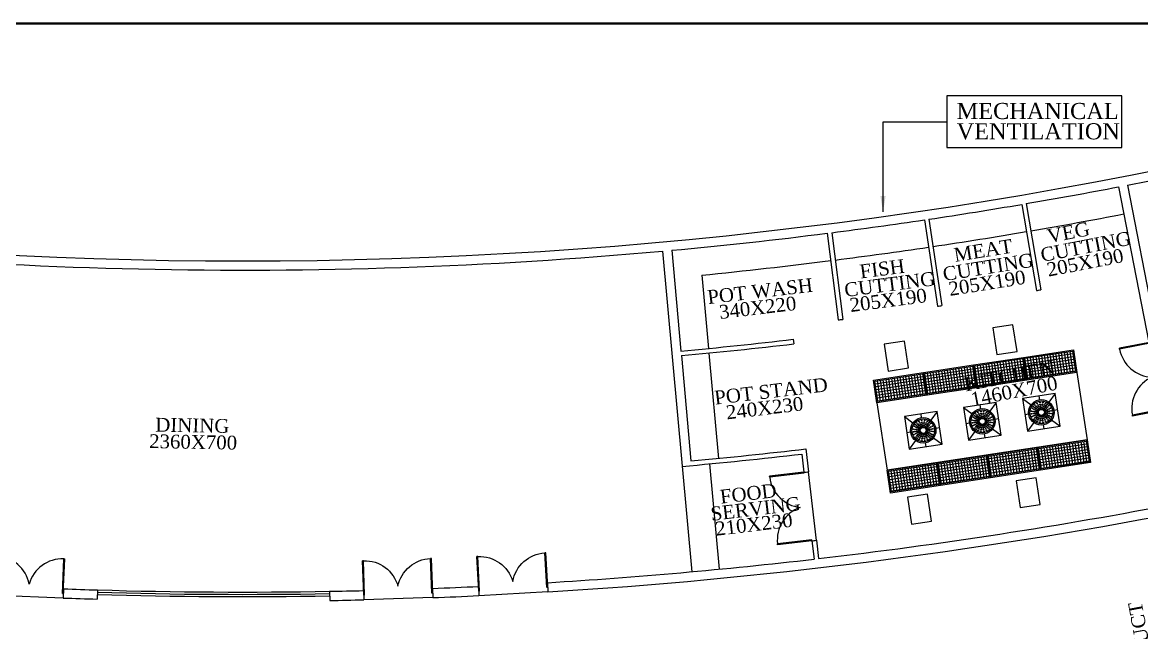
# Model space of a CAD drawing. Header units: metres. Extents: x 159409 to 239023, y 50504 to 95165.
# Drawn here: x 175294 to 177728, y 88530 to 89857 of the extents above; entities that cross this region are included whole.
import ezdxf

# ---------------------------------------------------------------- set-up
doc = ezdxf.new("R2010")
doc.units = ezdxf.units.M
doc.header["$MEASUREMENT"] = 0
doc.linetypes.add('CENTER2', pattern=[1.125, 0.75, -0.125, 0.125, -0.125])
doc.layers.add('_Annotations', color=1, linetype='Continuous', lineweight=25)
for name, color, linetype in [('A-WINDOW', 162, 'Continuous'), ('FIXT', 6, 'Continuous'), ('HP-A-Grid', 9, 'CENTER2'), ('TEXT', 3, 'Continuous')]:
    doc.layers.add(name, color=color, linetype=linetype)
doc.styles.add('DIM', font='times.ttf', dxfattribs={"height": 0.3})
doc.styles.get("Standard").update_dxf_attribs({"font": 'times.ttf', "height": 18})
doc.styles.add('Standard 360', font='arial.ttf')
doc.dimstyles.get("Standard").update_dxf_attribs({"dimtxt": 0.4, "dimasz": 0.18, "dimexe": 0.18, "dimexo": 0.0625, "dimgap": 0.09, "dimtad": 0, "dimtih": 1, "dimtoh": 1, "dimdec": 4, "dimzin": 0, "dimdsep": 46, "dimtxsty": 'Standard', "dimcen": 0.09, "dimadec": 0, "dimazin": 0, "dimtfac": 1, "dimtdec": 4, "dimtofl": 0, "dimtmove": 0, "dimatfit": 3, "dimfxl": 1, "dimtolj": 1, "dimtzin": 0, "dimarcsym": 0})

# ---------------------------------------------------------------- blocks, each defined once
blk = doc.blocks.new('d2')
at = {"color": 8, "ltscale": 8}
for p, q in [((-332.772, -186.458, 9945.752), (-332.753, -186.454, 9945.752)), ((-332.628, -187.194, 9945.752), (-332.772, -186.458, 9945.752)), ((-332.609, -187.19, 9945.752), (-332.753, -186.454, 9945.752)), ((-332.753, -186.454, 9945.752), (-332.753, -186.454, 9945.732)), ((-332.753, -186.454, 9945.732), (-332.753, -186.454, 9945.732)), ((-334.226, -186.743, 9945.752), (-334.206, -186.739, 9945.752)), ((-334.082, -187.479, 9945.752), (-334.226, -186.743, 9945.752)), ((-334.062, -187.475, 9945.752), (-334.206, -186.739, 9945.752)), ((-334.063, -187.577, 9945.752), (-332.589, -187.288, 9945.752)), ((-332.628, -187.194, 9945.752), (-332.609, -187.19, 9945.752)), ((-334.082, -187.479, 9945.752), (-334.062, -187.475, 9945.752))]:
    blk.add_line(p, q, dxfattribs=at)
for centre, start, end in [((-332.628, -187.194, 9945.752), 101.092, 178.0402), ((-334.062, -187.475, 9945.752), 24.1438, 101.092)]:
    blk.add_arc(centre, 0.75, start, end, dxfattribs=at)
blk = doc.blocks.new('rghtht')
at = {"layer": 'HP-A-Grid', "linetype": 'ByBlock'}
h = blk.add_hatch(dxfattribs=at)
h.set_pattern_fill('NET', color=256, scale=50, style=0)
h.set_pattern_definition([(180, (222259.7514, 89040.658), (2e-11, 6.25), []), (90, (222259.7514, 89040.658), (6.25, -2e-11), [])])
h.paths.add_polyline_path([(204466.6, 125712.4), (204511.6, 125712.4), (204511.6, 125817.4), (204466.6, 125817.4)])
h = blk.add_hatch(dxfattribs=at)
h.set_pattern_fill('NET', color=256, scale=50, style=0)
h.set_pattern_definition([(180, (222458.0265, 89040.658), (2e-11, 6.25), []), (90, (222458.0265, 89040.658), (6.25, -2e-11), [])])
h.paths.add_polyline_path([(204664.9, 125712.4), (204709.9, 125712.4), (204709.9, 125817.4), (204664.9, 125817.4)])
h = blk.add_hatch(dxfattribs=at)
h.set_pattern_fill('NET', color=256, scale=50, style=0)
h.set_pattern_definition([(180, (222259.7514, 88930.658), (2e-11, 6.25), []), (90, (222259.7514, 88930.658), (6.25, -2e-11), [])])
h.paths.add_polyline_path([(204466.6, 125602.4), (204511.6, 125602.4), (204511.6, 125707.4), (204466.6, 125707.4)])
h = blk.add_hatch(dxfattribs=at)
h.set_pattern_fill('NET', color=256, scale=50, style=0)
h.set_pattern_definition([(180, (222458.0265, 88930.658), (2e-11, 6.25), []), (90, (222458.0265, 88930.658), (6.25, -2e-11), [])])
h.paths.add_polyline_path([(204664.9, 125602.4), (204709.9, 125602.4), (204709.9, 125707.4), (204664.9, 125707.4)])
h = blk.add_hatch(dxfattribs=at)
h.set_pattern_fill('NET', color=256, scale=50, style=0)
h.set_pattern_definition([(180, (222259.7514, 88820.658), (2e-11, 6.25), []), (90, (222259.7514, 88820.658), (6.25, -2e-11), [])])
h.paths.add_polyline_path([(204466.6, 125492.4), (204511.6, 125492.4), (204511.6, 125597.4), (204466.6, 125597.4)])
h = blk.add_hatch(dxfattribs=at)
h.set_pattern_fill('NET', color=256, scale=50, style=0)
h.set_pattern_definition([(180, (222458.0265, 88820.658), (2e-11, 6.25), []), (90, (222458.0265, 88820.658), (6.25, -2e-11), [])])
h.paths.add_polyline_path([(204664.9, 125492.4), (204709.9, 125492.4), (204709.9, 125597.4), (204664.9, 125597.4)])
h = blk.add_hatch(dxfattribs=at)
h.set_pattern_fill('NET', color=256, scale=50, style=0)
h.set_pattern_definition([(180, (222259.7514, 88710.658), (2e-11, 6.25), []), (90, (222259.7514, 88710.658), (6.25, -2e-11), [])])
h.paths.add_polyline_path([(204466.6, 125382.4), (204511.6, 125382.4), (204511.6, 125487.4), (204466.6, 125487.4)])
h = blk.add_hatch(dxfattribs=at)
h.set_pattern_fill('NET', color=256, scale=50, style=0)
h.set_pattern_definition([(180, (222458.0265, 88710.658), (2e-11, 6.25), []), (90, (222458.0265, 88710.658), (6.25, -2e-11), [])])
h.paths.add_polyline_path([(204664.9, 125382.4), (204709.9, 125382.4), (204709.9, 125487.4), (204664.9, 125487.4)])
at = {"layer": 'A-WINDOW', "color": 8}
blk.add_line((204662.4, 125819.9), (204662.4, 125379.9), dxfattribs=at)
for points in [[(204449.4, 125698.1), (204390.6, 125698.1), (204390.6, 125653.9), (204449.4, 125653.9)], [(204786, 125698.1), (204727.1, 125698.1), (204727.1, 125653.9), (204786, 125653.9)], [(204449.4, 125459.2), (204390.6, 125459.2), (204390.6, 125414.9), (204449.4, 125414.9)], [(204786, 125459.2), (204727.1, 125459.2), (204727.1, 125414.9), (204786, 125414.9)]]:
    blk.add_lwpolyline(points, close=True, dxfattribs=at)
at = {"layer": 'FIXT'}
for p, q in [((204514.1, 125819.9), (204514.1, 125379.9)), ((204514.1, 125819.9), (204662.4, 125819.9)), ((204712.4, 125819.9), (204712.4, 125379.9)), ((204552.3, 125766.5), (204568.7, 125750.1)), ((204588.3, 125766.5), (204588.3, 125758.2)), ((204607.8, 125750.1), (204624.3, 125766.5)), ((204552.3, 125730.5), (204560.6, 125730.5)), ((204616, 125730.5), (204624.3, 125730.5)), ((204552.3, 125694.5), (204568.7, 125710.9)), ((204588.3, 125702.8), (204588.3, 125694.5)), ((204607.8, 125710.9), (204624.3, 125694.5)), ((204552.3, 125636.6), (204568.7, 125620.1)), ((204588.3, 125636.6), (204588.3, 125628.3)), ((204607.8, 125620.1), (204624.3, 125636.6)), ((204552.3, 125600.6), (204560.6, 125600.6)), ((204616, 125600.6), (204624.3, 125600.6)), ((204552.3, 125564.6), (204568.7, 125581)), ((204588.3, 125572.9), (204588.3, 125564.6)), ((204607.8, 125581), (204624.3, 125564.6)), ((204552.3, 125506.6), (204568.7, 125490.2)), ((204588.3, 125506.6), (204588.3, 125498.3)), ((204607.8, 125490.2), (204624.3, 125506.6)), ((204552.3, 125470.6), (204560.6, 125470.6)), ((204552.3, 125434.6), (204568.7, 125451)), ((204607.8, 125451), (204624.3, 125434.6)), ((204616, 125470.6), (204624.3, 125470.6)), ((204588.3, 125442.9), (204588.3, 125434.6)), ((204514.1, 125379.9), (204662.4, 125379.9))]:
    blk.add_line(p, q, dxfattribs=at)
for points in [[(204514.1, 125819.9), (204464.1, 125819.9)], [(204712.4, 125819.9), (204712.4, 125819.9), (204662.4, 125819.9)]]:
    blk.add_lwpolyline(points, dxfattribs=at)
for points in [[(204464.1, 125819.9), (204514.1, 125819.9), (204514.1, 125709.9), (204464.1, 125709.9)], [(204466.6, 125817.4), (204511.6, 125817.4), (204511.6, 125712.4), (204466.6, 125712.4)], [(204662.4, 125819.9), (204712.4, 125819.9), (204712.4, 125709.9), (204662.4, 125709.9)], [(204664.9, 125817.4), (204709.9, 125817.4), (204709.9, 125712.4), (204664.9, 125712.4)], [(204624.3, 125766.5), (204552.3, 125766.5), (204552.3, 125694.5), (204624.3, 125694.5)], [(204464.1, 125709.9), (204514.1, 125709.9), (204514.1, 125599.9), (204464.1, 125599.9)], [(204466.6, 125707.4), (204511.6, 125707.4), (204511.6, 125602.4), (204466.6, 125602.4)], [(204662.4, 125709.9), (204712.4, 125709.9), (204712.4, 125599.9), (204662.4, 125599.9)], [(204664.9, 125707.4), (204709.9, 125707.4), (204709.9, 125602.4), (204664.9, 125602.4)], [(204624.3, 125636.6), (204552.3, 125636.6), (204552.3, 125564.6), (204624.3, 125564.6)], [(204464.1, 125599.9), (204514.1, 125599.9), (204514.1, 125489.9), (204464.1, 125489.9)], [(204466.6, 125597.4), (204511.6, 125597.4), (204511.6, 125492.4), (204466.6, 125492.4)], [(204662.4, 125599.9), (204712.4, 125599.9), (204712.4, 125489.9), (204662.4, 125489.9)], [(204664.9, 125597.4), (204709.9, 125597.4), (204709.9, 125492.4), (204664.9, 125492.4)], [(204624.3, 125506.6), (204552.3, 125506.6), (204552.3, 125434.6), (204624.3, 125434.6)], [(204464.1, 125489.9), (204514.1, 125489.9), (204514.1, 125379.9), (204464.1, 125379.9)], [(204466.6, 125487.4), (204511.6, 125487.4), (204511.6, 125382.4), (204466.6, 125382.4)], [(204662.4, 125489.9), (204712.4, 125489.9), (204712.4, 125379.9), (204662.4, 125379.9)], [(204664.9, 125487.4), (204709.9, 125487.4), (204709.9, 125382.4), (204664.9, 125382.4)]]:
    blk.add_lwpolyline(points, close=True, dxfattribs=at)
for centre, radius in [((204588.3, 125730.5), 27.7), ((204588.3, 125730.5), 24.8), ((204570.2, 125742.4), 0.795), ((204573, 125745.7), 0.795), ((204573.4, 125739.8), 0.795), ((204575.9, 125742.9), 0.795), ((204576.2, 125748.5), 0.795), ((204578.4, 125740.3), 0.795), ((204578.8, 125745.4), 0.795), ((204581.1, 125742.7), 0.795), ((204582.4, 125751.6), 0.795), ((204583.6, 125747.7), 0.795), ((204584.6, 125744.3), 0.795), ((204585.8, 125740.6), 0.795), ((204588.3, 125752.1), 0.795), ((204588.3, 125748), 0.795), ((204588.3, 125744.4), 0.795), ((204588.3, 125740.5), 0.795), ((204590.7, 125740.6), 0.795), ((204591.9, 125744.3), 0.795), ((204593, 125747.7), 0.795), ((204594.2, 125751.6), 0.795), ((204595.4, 125742.7), 0.795), ((204597.7, 125745.4), 0.795), ((204598.1, 125740.3), 0.795), ((204600.3, 125748.5), 0.795), ((204600.6, 125742.9), 0.795), ((204603.2, 125739.8), 0.795), ((204603.5, 125745.7), 0.795), ((204606.3, 125742.4), 0.795), ((204566.7, 125730.5), 0.795), ((204567.5, 125736.8), 0.795), ((204567.5, 125724.2), 0.795), ((204570.2, 125718.7), 0.795), ((204570.8, 125730.5), 0.795), ((204571.3, 125735.4), 0.795), ((204571.3, 125725.6), 0.795), ((204573.4, 125721.2), 0.795), ((204574.4, 125730.5), 0.795), ((204574.7, 125734.2), 0.795), ((204574.7, 125726.8), 0.795), ((204575.9, 125718.2), 0.795), ((204576.2, 125737.6), 0.795), ((204576.2, 125723.4), 0.795), ((204578.3, 125730.5), 0.795), ((204578.4, 125732.9), 0.795), ((204578.4, 125728.2), 0.795), ((204578.4, 125720.7), 0.795), ((204578.8, 125715.6), 0.795), ((204579.2, 125735.2), 0.795), ((204579.2, 125725.9), 0.795), ((204581.2, 125737.6), 0.795), ((204581.2, 125723.4), 0.795), ((204581.1, 125718.4), 0.795), ((204588.3, 125730.5), 7.8), ((204588.3, 125730.5), 6.54), ((204583.6, 125739.7), 0.795), ((204583.6, 125721.4), 0.795), ((204584.6, 125716.7), 0.795), ((204585.8, 125720.4), 0.795), ((204588.3, 125720.5), 0.795), ((204588.3, 125716.6), 0.795), ((204590.7, 125720.4), 0.795), ((204591.9, 125716.7), 0.795), ((204592.9, 125739.7), 0.795), ((204592.9, 125721.4), 0.795), ((204595.3, 125737.6), 0.795), ((204595.3, 125723.4), 0.795), ((204595.4, 125718.4), 0.795), ((204597.3, 125735.2), 0.795), ((204597.3, 125725.9), 0.795), ((204597.7, 125715.6), 0.795), ((204598.1, 125720.7), 0.795), ((204598.2, 125732.9), 0.795), ((204598.2, 125728.2), 0.795), ((204598.3, 125730.5), 0.795), ((204600.4, 125737.6), 0.795), ((204600.4, 125723.4), 0.795), ((204600.6, 125718.2), 0.795), ((204601.8, 125734.2), 0.795), ((204601.8, 125726.8), 0.795), ((204602.1, 125730.5), 0.795), ((204603.2, 125721.2), 0.795), ((204605.2, 125735.4), 0.795), ((204605.2, 125725.6), 0.795), ((204605.8, 125730.5), 0.795), ((204606.3, 125718.7), 0.795), ((204609, 125736.8), 0.795), ((204609, 125724.2), 0.795), ((204609.8, 125730.5), 0.795), ((204573, 125715.3), 0.795), ((204576.2, 125712.6), 0.795), ((204582.4, 125709.4), 0.795), ((204583.6, 125713.3), 0.795), ((204588.3, 125713), 0.795), ((204588.3, 125709), 0.795), ((204593, 125713.3), 0.795), ((204594.2, 125709.4), 0.795), ((204600.3, 125712.6), 0.795), ((204603.5, 125715.3), 0.795), ((204588.3, 125600.6), 27.7), ((204588.3, 125600.6), 24.8), ((204576.2, 125618.5), 0.795), ((204582.4, 125621.6), 0.795), ((204588.3, 125622.1), 0.795), ((204588.3, 125618.1), 0.795), ((204594.2, 125621.6), 0.795), ((204600.3, 125618.5), 0.795), ((204566.7, 125600.6), 0.795), ((204567.5, 125606.9), 0.795), ((204567.5, 125594.3), 0.795), ((204570.2, 125612.4), 0.795), ((204570.8, 125600.6), 0.795), ((204571.3, 125605.5), 0.795), ((204571.3, 125595.6), 0.795), ((204573, 125615.8), 0.795), ((204573.4, 125609.9), 0.795), ((204574.4, 125600.6), 0.795), ((204574.7, 125604.3), 0.795), ((204574.7, 125596.9), 0.795), ((204575.9, 125612.9), 0.795), ((204576.2, 125607.6), 0.795), ((204578.3, 125600.6), 0.795), ((204578.4, 125602.9), 0.795), ((204578.4, 125598.2), 0.795), ((204578.4, 125610.4), 0.795), ((204578.8, 125615.5), 0.795), ((204579.2, 125605.2), 0.795), ((204579.2, 125595.9), 0.795), ((204581.1, 125612.7), 0.795), ((204581.2, 125607.6), 0.795), ((204588.3, 125600.6), 7.8), ((204588.3, 125600.6), 6.54), ((204583.6, 125617.8), 0.795), ((204583.6, 125609.7), 0.795), ((204584.6, 125614.3), 0.795), ((204585.8, 125610.6), 0.795), ((204588.3, 125614.5), 0.795), ((204588.3, 125610.6), 0.795), ((204590.7, 125610.6), 0.795), ((204591.9, 125614.3), 0.795), ((204592.9, 125609.7), 0.795), ((204593, 125617.8), 0.795), ((204595.3, 125607.6), 0.795), ((204595.4, 125612.7), 0.795), ((204597.3, 125605.2), 0.795), ((204597.3, 125595.9), 0.795), ((204597.7, 125615.5), 0.795), ((204598.1, 125610.4), 0.795), ((204598.2, 125602.9), 0.795), ((204598.2, 125598.2), 0.795), ((204598.3, 125600.6), 0.795), ((204600.4, 125607.6), 0.795), ((204600.6, 125612.9), 0.795), ((204601.8, 125604.3), 0.795), ((204601.8, 125596.9), 0.795), ((204602.1, 125600.6), 0.795), ((204603.2, 125609.9), 0.795), ((204603.5, 125615.8), 0.795), ((204605.2, 125605.5), 0.795), ((204605.2, 125595.6), 0.795), ((204605.8, 125600.6), 0.795), ((204606.3, 125612.4), 0.795), ((204609, 125606.9), 0.795), ((204609, 125594.3), 0.795), ((204609.8, 125600.6), 0.795), ((204570.2, 125588.7), 0.795), ((204573, 125585.3), 0.795), ((204573.4, 125591.2), 0.795), ((204575.9, 125588.2), 0.795), ((204576.2, 125593.5), 0.795), ((204576.2, 125582.6), 0.795), ((204578.4, 125590.7), 0.795), ((204578.8, 125585.7), 0.795), ((204581.2, 125593.5), 0.795), ((204581.1, 125588.4), 0.795), ((204582.4, 125579.5), 0.795), ((204583.6, 125583.3), 0.795), ((204583.6, 125591.4), 0.795), ((204584.6, 125586.8), 0.795), ((204585.8, 125590.5), 0.795), ((204588.3, 125590.6), 0.795), ((204588.3, 125586.7), 0.795), ((204588.3, 125583.1), 0.795), ((204588.3, 125579), 0.795), ((204590.7, 125590.5), 0.795), ((204591.9, 125586.8), 0.795), ((204592.9, 125591.4), 0.795), ((204593, 125583.3), 0.795), ((204594.2, 125579.5), 0.795), ((204595.3, 125593.5), 0.795), ((204595.4, 125588.4), 0.795), ((204597.7, 125585.7), 0.795), ((204598.1, 125590.7), 0.795), ((204600.3, 125582.6), 0.795), ((204600.4, 125593.5), 0.795), ((204600.6, 125588.2), 0.795), ((204603.2, 125591.2), 0.795), ((204603.5, 125585.3), 0.795), ((204606.3, 125588.7), 0.795), ((204588.3, 125470.6), 27.7), ((204588.3, 125470.6), 24.8), ((204567.5, 125476.9), 0.795), ((204570.2, 125482.4), 0.795), ((204571.3, 125475.5), 0.795), ((204573, 125485.8), 0.795), ((204573.4, 125479.9), 0.795), ((204574.7, 125474.3), 0.795), ((204575.9, 125483), 0.795), ((204576.2, 125488.6), 0.795), ((204576.2, 125477.7), 0.795), ((204578.4, 125473), 0.795), ((204578.4, 125480.4), 0.795), ((204578.8, 125485.5), 0.795), ((204579.2, 125475.3), 0.795), ((204581.1, 125482.7), 0.795), ((204581.2, 125477.7), 0.795), ((204588.3, 125470.6), 7.8), ((204582.4, 125491.7), 0.795), ((204588.3, 125470.6), 6.54), ((204583.6, 125487.8), 0.795), ((204583.6, 125479.8), 0.795), ((204584.6, 125484.4), 0.795), ((204585.8, 125480.7), 0.795), ((204588.3, 125492.1), 0.795), ((204588.3, 125488.1), 0.795), ((204588.3, 125484.5), 0.795), ((204588.3, 125480.6), 0.795), ((204590.7, 125480.7), 0.795), ((204591.9, 125484.4), 0.795), ((204592.9, 125479.8), 0.795), ((204593, 125487.8), 0.795), ((204594.2, 125491.7), 0.795), ((204595.3, 125477.7), 0.795), ((204595.4, 125482.7), 0.795), ((204597.3, 125475.3), 0.795), ((204597.7, 125485.5), 0.795), ((204598.1, 125480.4), 0.795), ((204598.2, 125473), 0.795), ((204600.3, 125488.6), 0.795), ((204600.4, 125477.7), 0.795), ((204600.6, 125483), 0.795), ((204601.8, 125474.3), 0.795), ((204603.2, 125479.9), 0.795), ((204603.5, 125485.8), 0.795), ((204605.2, 125475.5), 0.795), ((204606.3, 125482.4), 0.795), ((204609, 125476.9), 0.795), ((204566.7, 125470.6), 0.795), ((204567.5, 125464.3), 0.795), ((204570.2, 125458.8), 0.795), ((204570.8, 125470.6), 0.795), ((204571.3, 125465.7), 0.795), ((204573, 125455.4), 0.795), ((204573.4, 125461.3), 0.795), ((204574.4, 125470.6), 0.795), ((204574.7, 125466.9), 0.795), ((204575.9, 125458.2), 0.795), ((204576.2, 125463.5), 0.795), ((204576.2, 125452.6), 0.795), ((204578.3, 125470.6), 0.795), ((204578.4, 125468.2), 0.795), ((204578.4, 125460.8), 0.795), ((204578.8, 125455.7), 0.795), ((204579.2, 125465.9), 0.795), ((204581.2, 125463.5), 0.795), ((204581.1, 125458.5), 0.795), ((204582.4, 125449.5), 0.795), ((204583.6, 125453.4), 0.795), ((204583.6, 125461.4), 0.795), ((204584.6, 125456.8), 0.795), ((204585.8, 125460.5), 0.795), ((204588.3, 125460.6), 0.795), ((204588.3, 125456.7), 0.795), ((204588.3, 125453.1), 0.795), ((204588.3, 125449.1), 0.795), ((204590.7, 125460.5), 0.795), ((204591.9, 125456.8), 0.795), ((204592.9, 125461.4), 0.795), ((204593, 125453.4), 0.795), ((204594.2, 125449.5), 0.795), ((204595.3, 125463.5), 0.795), ((204595.4, 125458.5), 0.795), ((204597.3, 125465.9), 0.795), ((204597.7, 125455.7), 0.795), ((204598.1, 125460.8), 0.795), ((204598.2, 125468.2), 0.795), ((204598.3, 125470.6), 0.795), ((204600.3, 125452.6), 0.795), ((204600.4, 125463.5), 0.795), ((204600.6, 125458.2), 0.795), ((204601.8, 125466.9), 0.795), ((204602.1, 125470.6), 0.795), ((204603.2, 125461.3), 0.795), ((204603.5, 125455.4), 0.795), ((204605.2, 125465.7), 0.795), ((204605.8, 125470.6), 0.795), ((204606.3, 125458.8), 0.795), ((204609, 125464.3), 0.795), ((204609.8, 125470.6), 0.795)]:
    blk.add_circle(centre, radius, dxfattribs=at)

msp = doc.modelspace()

# ---------------------------------------------------------------- linework, layer by layer
at = {"color": 0, "ltscale": 10}
for p, q in [((177677.552, 89498.868), (177743.223, 89160.175)), ((177697.19, 89502.655), (177754.295, 89208.141)), ((177466.878, 89460.76), (177498.902, 89273.478)), ((177476.736, 89462.44), (177508.759, 89275.158)), ((177255.444, 89427.122), (177283.679, 89239.231)), ((177265.335, 89428.593), (177293.57, 89240.703)), ((177044.02, 89398.055), (177067.909, 89209.563)), ((177053.94, 89399.317), (177077.829, 89210.825)), ((176686.119, 89359.156), (176749.349, 88662.018)), ((176706.035, 89360.982), (176725.908, 89141.881)), ((176771.183, 89306.941), (176785.636, 89147.59)), ((176970.036, 89167.43), (176971.185, 89157.496)), ((176786.539, 89137.631), (176807.316, 88908.564)), ((176726.811, 89131.922), (176747.587, 88902.862)), ((176988.836, 88917.932), (176993.433, 88878.197)), ((176997.619, 88929.02), (177003.366, 88879.351)), ((176788.301, 88896.798), (176809.102, 88667.456)), ((177010.673, 88729.191), (177015.27, 88689.456)), ((177020.606, 88730.345), (177025.204, 88690.606)), ((175383.143, 88624.908), (175382.426, 88604.879)), ((175457.103, 88622.45), (175456.518, 88602.458)), ((176185.696, 88625.713, 0.003), (176186.33, 88605.722, 0)), ((176285.605, 88629.993, 0.003), (176286.554, 88610.015)), ((176435.348, 88638.144, 0.673), (176436.673, 88618.072)), ((175961.676, 88619.478), (175962.025, 88599.481)), ((176035.66, 88621.023), (176036.159, 88600.955))]:
    msp.add_line(p, q, dxfattribs=at)
at = {"color": 6, "const_width": 5.123}
msp.add_lwpolyline([(179166.557, 89854.015), (179166.557, 85112.189), (172422.808, 85112.189), (172422.808, 89854.015)], close=True, dxfattribs=at)
at = {"color": 1, "ltscale": 10}
msp.add_lwpolyline([(177684.361, 89696.563), (177304.015, 89696.563), (177304.015, 89584.374), (177684.361, 89584.374)], close=True, dxfattribs=at)
at = {"color": 0, "ltscale": 10}
for radius, start, end in [(10088.5, 255.2456003, 284.7551355), (10108.5, 280.9732954, 283.6782886), (10108.5, 279.703102, 280.8599338), (10108.5, 278.4895776, 279.6464212), (10108.5, 277.2799146, 278.4328968), (10168.5, 279.703102, 280.8599338), (10108.5, 262.2500349, 275.1825684), (10168.5, 278.4895776, 279.6464212), (10108.5, 275.2959301, 277.2232338), (10168.5, 277.2799146, 278.4328968), (10168.5, 275.6333438, 277.2232338), (10298.5, 279.647467, 279.703102), (10298.5, 278.434988, 278.4906771), (10298.5, 277.2232338, 277.2788689), (10328.5, 275.2935155, 276.6552062), (10338.5, 275.2934081, 276.6551526), (10578.5, 275.1825684, 276.5997328), (10568.5, 275.290996, 276.6539465), (10618.5, 276.5997328, 276.6536912), (10808.5, 276.6527427, 280.8672755), (10828.5, 273.5136756, 280.8674713), (10768.5, 276.5997328, 276.6529396), (10808.5, 273.5131861, 276.5997328), (10808.5, 267.9328006, 268.3250768), (10808.5, 268.3250768, 271.0001031), (10808.5, 272.1881127, 272.7182196), (10828.5, 267.9328301, 268.3250768), (10818.5, 268.3250768, 271.0004947), (10813.5, 268.3250768, 271.000299), (10808.5, 271.0001031, 271.3923804), (10828.5, 271.0001031, 271.3924383), (10828.5, 272.1874298, 272.7182196)]:
    msp.add_arc((175773.022, 99426.332), radius, start, end, dxfattribs=at)

# ---------------------------------------------------------------- block references
at = {"color": 4, "rotation": 278.6385495845748}
msp.add_blockref('rghtht', (22476.233, 272391.061), dxfattribs=at)
at = {"color": 8}
for p, xscale, yscale, zscale, rotation in [((159102.969, 122461.692, -994575.171), 100, 100, 100, 89.88126283923472), ((160904.756, 123488.14, -994575.171), 100.0000000000001, 100.0000000000001, 100.0000000000001, 85.56095652365474), ((212101.952, 99025.952, -994575.171), 100, 100, 100, 346.4591230519664), ((139443.399, 98584.719, -994575.168), -100, 100, 100, 14.23598954227337), ((139433.53, 99425.415, -994575.171), -100, 100, 100, 12.91038457742287)]:
    msp.add_blockref('d2', p, dxfattribs=dict(at, xscale=xscale, yscale=yscale, zscale=zscale, rotation=rotation))

# ---------------------------------------------------------------- texts
at = {"color": 4, "ltscale": 10, "char_height": 35, "attachment_point": 1}
for s, insert in [('{\\C3;MECHANICAL }', (177325.401, 89681.395)), ('{\\C3;VENTILATION}', (177325.401, 89637.278))]:
    msp.add_mtext_dynamic_manual_height_columns(s, width=520.57518, gutter_width=90, heights=[0], dxfattribs=dict(at, insert=insert))
at = {"layer": '_Annotations', "insert": (177773.902, 87909.488), "char_height": 30, "attachment_point": 1, "rotation": 100.503132, "style": 'Standard 360'}
msp.add_mtext('AIR PIPES TO{\\C1; \\fTimes New Roman|b0|i0|c0|p18;GYPSUM  \\PBOARD CEILING TROUGH DUCT   } ', dxfattribs=at)
at = {"layer": 'TEXT', "lineweight": -2, "ltscale": 2, "char_height": 30, "width": 355.21968, "attachment_point": 7, "style": 'DIM'}
for s, insert, rotation in [('{\\C3;CUTTING}', (177511.389, 89335.103), 10.987836), ('{\\C3;VEG}', (177525.801, 89375.656), 10.987836), ('{\\C3;MEAT}', (177322.103, 89335.719), 9.171683), ('{\\C3;CUTTING}', (177298.15, 89293.579), 9.171683), ('{\\C3;205X190}', (177525.046, 89303.162), 10.987836), ('{\\C3;FISH}', (177116.802, 89299.187), 7.474888), ('{\\C3;CUTTING}', (177083.366, 89258.903), 7.474888), ('{\\C3;205X190}', (177310.788, 89261.221), 9.171683), ('{\\C3;POT WASH}', (176785.387, 89243.186), 6.785437), ('{\\C3;340X220}', (176810.858, 89211.053), 6.785437), ('{\\C3;205X190}', (177095.041, 89226.185), 7.474888), ('{\\C3;KITCHEN}', (177345.72, 89053.685), 11.136075), ('{\\C3;1460X700}', (177359.531, 89021.185), 11.136075), ('{\\C3;POT STAND}', (176800.471, 89024.898), 6.785437), ('{\\C3;240X230}', (176825.942, 88992.765), 6.785437), ('{\\C3;DINING}', (175582.606, 88966.391, -1535688.615), 358.93197), ('{\\C3;2360X700}', (175569.155, 88930.632, -1535688.615), 358.93197), ('{\\C3;FOOD}', (176812.691, 88809.499), 6.785437), ('{\\C3;SERVING}', (176792.485, 88771.999), 6.785437), ('{\\C3;210X230}', (176802.695, 88739.795), 6.785437)]:
    msp.add_mtext(s, dxfattribs=dict(at, insert=insert, rotation=rotation))

# ---------------------------------------------------------------- leaders
at = {"color": 4, "ltscale": 10}
msp.add_leader([(177165.365, 89444.365), (177165.365, 89640.468), (177304.015, 89640.468)], dimstyle='Standard', override={"dimtxt": 18, "dimasz": 35, "dimexo": 0.18, "dimgap": 0.09, "dimtad": 0, "dimtih": 0, "dimdec": 0, "dimlfac": -100, "dimclrd": 1, "dimclre": 1, "dimclrt": 3, "dimtdec": 0, "dimfxl": 0.18, "dimfxlon": 1, "dimarcsym": 2}, dxfattribs=at)

doc.saveas('drawing.dxf')
